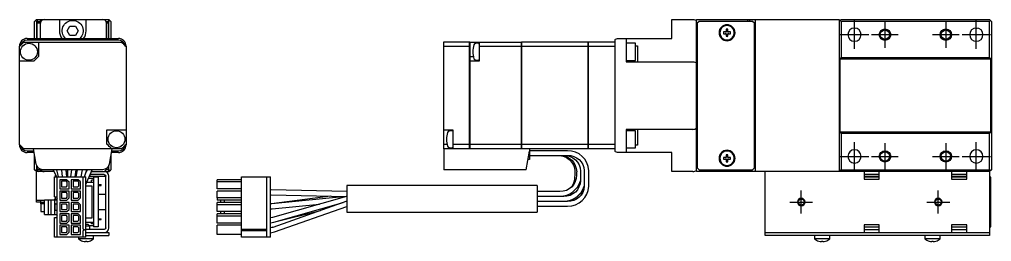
# Model space of a CAD drawing. Extents: x 0 to 517, y -8 to 216.
# Drawn here: x 261.6 to 517, y 78 to 136.3 of the extents above; entities that cross this region are included whole.
import ezdxf

# ---------------------------------------------------------------- set-up
doc = ezdxf.new("R2010")
doc.units = 0
doc.header["$LTSCALE"] = 0.5
doc.linetypes.add('CENTER', pattern=[50.8, 31.75, -6.35, 6.35, -6.35])
for name, color, linetype in [('MSM_CENTER', 1, 'CENTER'), ('MSM_CONTINUOUS', 7, 'CONTINUOUS'), ('MSM_NARROW', 5, 'CONTINUOUS')]:
    doc.layers.add(name, color=color, linetype=linetype)

msp = doc.modelspace()

# ---------------------------------------------------------------- linework, layer by layer
at = {"layer": 'MSM_CENTER'}
for p, q in [((481.02, 128.59), (481.02, 136.09)), ((489.02, 135.84), (489.02, 128.84)), ((505.02, 135.84), (505.02, 128.84)), ((513.02, 128.59), (513.02, 136.09)), ((477.27, 132.34), (484.77, 132.34)), ((485.52, 132.34), (492.52, 132.34)), ((501.52, 132.34), (508.52, 132.34)), ((509.27, 132.34), (516.77, 132.34)), ((481.02, 96.59), (481.02, 104.09)), ((489.02, 103.84), (489.02, 96.84)), ((505.02, 103.84), (505.02, 96.84)), ((513.02, 96.59), (513.02, 104.09)), ((477.27, 100.34), (484.77, 100.34)), ((485.52, 100.34), (492.52, 100.34)), ((501.52, 100.34), (508.52, 100.34)), ((509.27, 100.34), (516.77, 100.34)), ((467.02, 85.34), (467.02, 91.34)), ((503.02, 85.34), (503.02, 91.34)), ((464.02, 88.34), (470.02, 88.34)), ((500.02, 88.34), (506.02, 88.34))]:
    msp.add_line(p, q, dxfattribs=at)
at = {"layer": 'MSM_CONTINUOUS'}
for p, q in [((265.63, 135.84), (266.13, 136.34)), ((265.63, 131.34), (265.63, 135.84)), ((265.88, 136.09), (266.13, 135.84)), ((266.63, 136.34), (266.13, 135.84)), ((266.13, 136.34), (285.13, 136.34)), ((266.13, 135.84), (266.13, 131.34)), ((266.33, 131.34), (266.33, 135.84)), ((266.33, 135.84), (267.13, 135.84)), ((267.13, 135.34), (267.13, 136.34)), ((272.13, 136.34), (272.13, 133.34)), ((279.13, 133.34), (279.13, 136.34)), ((284.13, 136.14), (284.13, 136.34)), ((284.4, 135.84), (284.93, 135.84)), ((284.93, 135.84), (284.93, 131.34)), ((285.13, 131.34), (285.13, 136.34)), ((285.63, 135.84), (285.13, 136.34)), ((285.13, 135.84), (285.38, 136.09)), ((285.63, 135.84), (285.63, 131.34)), ((433.02, 131.34), (433.02, 136.34)), ((433.02, 136.34), (438.52, 136.34)), ((439.52, 136.34), (477.02, 136.34)), ((439.52, 96.34), (439.52, 136.34)), ((440.22, 135.84), (439.72, 135.34)), ((454.22, 135.84), (440.22, 135.84)), ((453.02, 135.84), (453.02, 136.34)), ((453.52, 135.84), (453.52, 136.34)), ((454.72, 135.34), (454.22, 135.84)), ((455.02, 96.34), (455.02, 136.34)), ((477.02, 136.34), (477.02, 96.34)), ((477.02, 135.84), (477.52, 136.34)), ((477.27, 136.09), (477.52, 135.84)), ((477.52, 136.34), (516.52, 136.34)), ((477.52, 135.84), (477.52, 126.34)), ((516.52, 135.84), (477.52, 135.84)), ((516.52, 136.34), (517.02, 135.84)), ((516.52, 135.84), (516.77, 136.09)), ((516.52, 126.34), (516.52, 135.84)), ((517.02, 135.84), (517.02, 96.84)), ((267.13, 135.34), (266.33, 135.34)), ((267.13, 131.34), (267.13, 135.34)), ((274.19, 133.34), (274.91, 134.59)), ((274.91, 132.09), (274.19, 133.34)), ((274.91, 134.59), (276.36, 134.59)), ((276.36, 134.59), (277.08, 133.34)), ((277.08, 133.34), (276.36, 132.09)), ((284.93, 135.34), (284.53, 135.34)), ((284.53, 131.34), (284.53, 135.34)), ((439.72, 135.34), (439.72, 97.34)), ((447.28, 133.08), (446.6, 133.08)), ((447.28, 133.76), (447.28, 133.08)), ((447.76, 133.08), (447.76, 133.76)), ((448.44, 133.08), (447.76, 133.08)), ((454.72, 97.34), (454.72, 135.34)), ((480.82, 134.08), (481.22, 134.08)), ((512.82, 134.08), (513.22, 134.08)), ((262.79, 130.34), (288.48, 130.34)), ((263.63, 131.34), (287.63, 131.34)), ((263.63, 130.96), (287.63, 130.96)), ((266.63, 130.34), (266.63, 126.59)), ((276.36, 132.09), (274.91, 132.09)), ((379.91, 130.34), (373.02, 130.34)), ((373.02, 130.34), (373.02, 102.34)), ((379.91, 102.34), (379.91, 130.34)), ((379.92, 130.33), (379.91, 130.33)), ((379.92, 130.34), (379.92, 102.34)), ((379.92, 130.34), (393.52, 130.34)), ((382.42, 130.34), (382.42, 125.34)), ((393.52, 102.34), (393.52, 130.34)), ((393.52, 130.33), (393.53, 130.33)), ((411.02, 130.34), (393.53, 130.34)), ((393.53, 130.34), (393.53, 102.34)), ((411.02, 102.34), (411.02, 130.34)), ((411.02, 130.33), (411.03, 130.33)), ((418.02, 130.34), (411.03, 130.34)), ((411.03, 130.34), (411.03, 102.34)), ((418.02, 130.96), (418.02, 101.72)), ((419.02, 131.34), (433.02, 131.34)), ((421.02, 131.34), (421.02, 125.24)), ((439.72, 130.84), (439.52, 130.84)), ((446.6, 132.6), (447.28, 132.6)), ((447.28, 132.6), (447.28, 131.92)), ((447.76, 131.92), (447.76, 132.6)), ((447.76, 132.6), (448.44, 132.6)), ((454.72, 130.84), (455.02, 130.84)), ((261.63, 103.34), (261.63, 129.34)), ((289.63, 129.34), (289.63, 103.34)), ((379.91, 129.19), (373.02, 129.19)), ((379.92, 129.18), (379.91, 129.18)), ((382.2, 130.07), (381.44, 130.01)), ((393.52, 129.19), (382.42, 129.19)), ((393.52, 129.18), (393.53, 129.18)), ((411.02, 129.19), (393.53, 129.19)), ((411.02, 129.18), (411.03, 129.18)), ((418.02, 129.19), (411.03, 129.19)), ((423.52, 130.09), (421.02, 130.09)), ((423.52, 125.59), (423.52, 130.09)), ((423.52, 129.42), (424.02, 129.42)), ((424.02, 129.42), (424.02, 125.24)), ((455.02, 130.09), (454.72, 130.09)), ((265.38, 125.34), (261.63, 125.34)), ((379.92, 126.59), (380.85, 126.59)), ((382.42, 125.34), (379.92, 125.34)), ((381.44, 125.68), (382.2, 125.61)), ((421.02, 125.59), (423.52, 125.59)), ((421.02, 125.24), (438.52, 125.24)), ((439.72, 126.34), (439.52, 126.34)), ((439.72, 125.34), (439.52, 125.34)), ((477.52, 126.34), (477.17, 125.99)), ((477.17, 125.99), (477.17, 106.69)), ((477.17, 125.99), (516.87, 125.99)), ((477.52, 126.34), (516.52, 126.34)), ((516.87, 125.99), (516.52, 126.34)), ((516.87, 106.69), (516.87, 125.99)), ((439.72, 123.84), (439.52, 123.84)), ((454.72, 124.59), (455.02, 124.59)), ((454.82, 121.34), (454.72, 121.34)), ((454.82, 111.34), (454.82, 121.34)), ((455.02, 121.14), (454.82, 121.34)), ((454.72, 111.34), (454.82, 111.34)), ((454.82, 111.34), (455.02, 111.54)), ((284.63, 103.59), (284.63, 107.34)), ((284.63, 107.34), (289.63, 107.34)), ((373.02, 107.34), (375.52, 107.34)), ((375.52, 107.34), (375.52, 102.34)), ((421.02, 107.44), (421.02, 101.34)), ((438.52, 107.44), (421.02, 107.44)), ((424.02, 107.44), (424.02, 103.26)), ((439.52, 108.84), (439.72, 108.84)), ((439.72, 107.34), (439.52, 107.34)), ((455.02, 108.09), (454.72, 108.09)), ((375.31, 107.07), (374.55, 107.01)), ((423.52, 107.09), (421.02, 107.09)), ((423.52, 102.59), (423.52, 107.09)), ((439.52, 106.34), (439.72, 106.34)), ((477.17, 106.69), (477.52, 106.34)), ((516.87, 106.69), (477.17, 106.69)), ((477.52, 106.34), (477.52, 96.84)), ((516.52, 106.34), (477.52, 106.34)), ((516.52, 106.34), (516.87, 106.69)), ((516.52, 96.84), (516.52, 106.34)), ((288.48, 102.34), (262.79, 102.34)), ((266.04, 98.33), (265.33, 102.34)), ((285.93, 102.34), (285.23, 98.33)), ((373.02, 103.59), (373.96, 103.59)), ((411.02, 102.34), (373.02, 102.34)), ((373.12, 102.34), (373.12, 96.84)), ((374.55, 102.68), (375.31, 102.61)), ((379.91, 103.5), (375.52, 103.5)), ((379.92, 103.5), (379.91, 103.5)), ((379.92, 102.35), (379.91, 102.35)), ((393.52, 103.5), (379.92, 103.5)), ((393.52, 103.5), (393.53, 103.5)), ((393.52, 102.35), (393.53, 102.35)), ((411.02, 103.5), (393.53, 103.5)), ((395.62, 102.34), (395.62, 99.54)), ((411.02, 103.5), (411.03, 103.5)), ((411.02, 102.35), (411.03, 102.35)), ((418.02, 103.5), (411.03, 103.5)), ((418.02, 102.34), (411.03, 102.34)), ((421.02, 102.59), (423.52, 102.59)), ((424.02, 103.26), (423.52, 103.26)), ((454.72, 102.59), (455.02, 102.59)), ((265.44, 101.72), (263.63, 101.72)), ((265.51, 101.34), (263.63, 101.34)), ((265.63, 96.84), (265.63, 100.64)), ((285.63, 100.64), (285.63, 96.84)), ((287.63, 101.34), (285.76, 101.34)), ((287.63, 101.72), (285.83, 101.72)), ((394.76, 96.84), (395.62, 101.74)), ((405.62, 101.79), (395.62, 101.79)), ((395.62, 100.59), (405.62, 100.59)), ((403.14, 100.59), (403.38, 100.59)), ((433.02, 101.34), (419.02, 101.34)), ((433.02, 96.34), (433.02, 101.34)), ((439.52, 101.84), (439.72, 101.84)), ((447.28, 100.08), (446.6, 100.08)), ((446.6, 99.6), (447.28, 99.6)), ((447.28, 100.76), (447.28, 100.08)), ((447.28, 99.6), (447.28, 98.92)), ((447.76, 100.08), (447.76, 100.76)), ((448.44, 100.08), (447.76, 100.08)), ((447.76, 98.92), (447.76, 99.6)), ((447.76, 99.6), (448.44, 99.6)), ((455.02, 101.84), (454.72, 101.84)), ((266.13, 98), (266.13, 96.84)), ((266.33, 96.84), (266.33, 97.62)), ((266.33, 97.34), (266.57, 97.34)), ((284.7, 97.34), (284.93, 97.34)), ((284.93, 97.62), (284.93, 96.84)), ((285.13, 96.34), (285.13, 98)), ((395.62, 99.54), (395.23, 99.54)), ((439.72, 97.34), (440.22, 96.84)), ((454.22, 96.84), (454.72, 97.34)), ((266.13, 96.34), (265.63, 96.84)), ((266.13, 96.84), (265.88, 96.59)), ((266.13, 96.84), (266.63, 96.34)), ((270.74, 96.34), (266.13, 96.34)), ((266.13, 88.34), (266.13, 96.34)), ((267.13, 96.84), (266.33, 96.84)), ((267.13, 96.34), (267.13, 96.98)), ((283.45, 96.84), (267.81, 96.84)), ((270.53, 96.84), (271.34, 94.94)), ((270.82, 89.75), (270.82, 94.94)), ((270.82, 94.94), (279.1, 94.94)), ((271.13, 94.94), (271.13, 95.42)), ((271.88, 94.94), (271.47, 96.84)), ((271.53, 79.09), (271.53, 94.94)), ((272.7, 96.84), (272.86, 94.94)), ((274.06, 94.94), (273.9, 96.84)), ((274.24, 96.34), (273.94, 96.34)), ((274.22, 96.84), (274.26, 94.94)), ((275.3, 96.84), (275.02, 94.94)), ((276.24, 94.94), (276.51, 96.84)), ((276.79, 96.34), (276.44, 96.34)), ((276.53, 94.94), (276.89, 96.84)), ((278.11, 96.84), (277.75, 94.94)), ((278.39, 81.17), (278.39, 94.94)), ((278.76, 94.94), (279.37, 96.84)), ((279.1, 92.99), (280.74, 96.84)), ((279.1, 79.09), (279.1, 94.94)), ((279.43, 96.82), (279.17, 96.21)), ((279.21, 96.34), (279.22, 96.34)), ((279.78, 94.59), (281.13, 94.59)), ((280.13, 95.42), (280.13, 95.04)), ((284.13, 95.04), (280.13, 95.04)), ((283.93, 95.54), (280.19, 95.54)), ((280.53, 96.34), (285.13, 96.34)), ((281.13, 94.84), (281.13, 81.84)), ((282.33, 94.84), (281.13, 94.84)), ((282.33, 94.84), (282.33, 81.84)), ((284.13, 96.34), (284.13, 96.54)), ((284.13, 95.04), (284.13, 95.49)), ((284.33, 81.54), (284.33, 95.14)), ((284.93, 96.84), (284.4, 96.84)), ((285.38, 96.59), (285.13, 96.84)), ((285.13, 96.34), (285.63, 96.84)), ((285.13, 81.54), (285.13, 95.14)), ((319.97, 94.94), (327.62, 94.94)), ((319.97, 79.09), (319.97, 94.94)), ((326.6, 79.09), (326.6, 94.94)), ((327.62, 79.09), (327.62, 94.94)), ((394.76, 96.84), (373.12, 96.84)), ((407.55, 95.83), (407.42, 94.44)), ((408.02, 96.28), (408.02, 95.4)), ((409.02, 96.43), (409.02, 93.95)), ((410.02, 96.59), (410.02, 92.49)), ((411.22, 92.49), (411.22, 96.59)), ((438.52, 96.34), (433.02, 96.34)), ((516.52, 96.34), (439.52, 96.34)), ((440.22, 96.84), (454.22, 96.84)), ((453.02, 96.34), (453.02, 96.84)), ((453.52, 96.34), (453.52, 96.84)), ((457.52, 79.54), (457.52, 96.34)), ((477.52, 96.34), (477.02, 96.84)), ((477.52, 96.84), (477.27, 96.59)), ((477.52, 96.84), (516.52, 96.84)), ((483.52, 96.34), (483.52, 94.34)), ((484.47, 95.54), (483.52, 95.54)), ((487.52, 95.04), (483.52, 95.04)), ((487.52, 94.84), (483.52, 94.84)), ((486.57, 95.54), (484.47, 95.54)), ((487.52, 95.54), (486.57, 95.54)), ((487.52, 94.34), (487.52, 96.34)), ((506.52, 96.34), (506.52, 94.34)), ((507.47, 95.54), (506.52, 95.54)), ((510.52, 95.04), (506.52, 95.04)), ((510.52, 94.84), (506.52, 94.84)), ((509.57, 95.54), (507.47, 95.54)), ((510.52, 95.54), (509.57, 95.54)), ((510.52, 94.34), (510.52, 96.34)), ((516.77, 96.59), (516.52, 96.84)), ((517.02, 96.84), (516.52, 96.34)), ((516.52, 96.34), (516.52, 79.54)), ((516.82, 94.84), (516.52, 94.84)), ((516.82, 81.84), (516.82, 94.84)), ((272.26, 94.22), (272.26, 91.82)), ((274.06, 94.22), (272.26, 94.22)), ((273.96, 93.81), (272.71, 93.81)), ((272.71, 93.81), (272.71, 92.34)), ((272.71, 92.34), (273.96, 92.34)), ((274.21, 93.56), (273.96, 93.81)), ((273.96, 92.34), (274.21, 92.59)), ((274.06, 94.22), (274.66, 93.62)), ((274.21, 92.59), (274.21, 93.56)), ((274.66, 91.82), (274.66, 93.62)), ((275.26, 94.22), (275.26, 91.82)), ((277.06, 94.22), (275.26, 94.22)), ((276.96, 93.81), (275.71, 93.81)), ((275.71, 93.81), (275.71, 92.34)), ((275.71, 92.34), (276.96, 92.34)), ((277.21, 93.56), (276.96, 93.81)), ((276.96, 92.34), (277.21, 92.59)), ((277.66, 93.62), (277.06, 94.22)), ((277.21, 92.59), (277.21, 93.56)), ((277.66, 91.82), (277.66, 93.62)), ((279.1, 92.59), (280.63, 92.59)), ((279.36, 93.59), (281.13, 93.59)), ((281.13, 94.05), (280.58, 94.05)), ((280.58, 93.59), (280.58, 94.05)), ((280.63, 92.59), (280.63, 84.09)), ((282.33, 92.97), (283.13, 92.97)), ((282.33, 92.72), (283.13, 92.72)), ((283.13, 92.72), (283.13, 92.97)), ((313.62, 93.62), (313.62, 94.22)), ((319.97, 94.22), (313.62, 94.22)), ((319.97, 93.62), (313.62, 93.62)), ((313.62, 91.82), (313.62, 93.62)), ((347.62, 92.69), (347.62, 85.69)), ((397.62, 92.69), (347.62, 92.69)), ((397.62, 92.69), (397.62, 85.69)), ((410.01, 92.5), (410.02, 92.53)), ((483.52, 94.34), (487.52, 94.34)), ((506.52, 94.34), (510.52, 94.34)), ((270.82, 89.75), (271.53, 89.75)), ((271.13, 88.95), (271.13, 89.75)), ((272.26, 91.82), (274.66, 91.82)), ((272.26, 91.22), (272.26, 88.82)), ((274.66, 91.22), (272.26, 91.22)), ((273.96, 90.81), (272.71, 90.81)), ((272.71, 90.81), (272.71, 89.34)), ((274.21, 90.56), (273.96, 90.81)), ((273.96, 89.34), (274.21, 89.59)), ((274.06, 88.82), (274.66, 89.42)), ((274.21, 89.59), (274.21, 90.56)), ((274.66, 89.42), (274.66, 91.22)), ((275.26, 91.82), (277.66, 91.82)), ((275.26, 91.22), (275.26, 88.82)), ((277.66, 91.22), (275.26, 91.22)), ((276.96, 90.81), (275.71, 90.81)), ((275.71, 90.81), (275.71, 89.34)), ((277.21, 90.56), (276.96, 90.81)), ((276.96, 89.34), (277.21, 89.59)), ((277.66, 89.42), (277.06, 88.82)), ((277.21, 89.59), (277.21, 90.56)), ((277.66, 89.42), (277.66, 91.22)), ((284.33, 90.34), (282.33, 90.34)), ((319.97, 91.82), (313.62, 91.82)), ((313.62, 89.42), (313.62, 91.22)), ((319.97, 91.22), (313.62, 91.22)), ((319.97, 89.42), (313.62, 89.42)), ((313.62, 89.42), (313.62, 88.82)), ((327.73, 91.54), (327.62, 91.54)), ((327.62, 90.24), (327.7, 90.24)), ((327.62, 90.24), (327.77, 90.24)), ((327.7, 90.24), (347.62, 89.84)), ((347.62, 91.14), (327.73, 91.54)), ((343.32, 89.93), (327.86, 87.88)), ((347.5, 89.83), (327.9, 87.87)), ((347.54, 89.84), (328.11, 84.31)), ((403.62, 91.09), (397.62, 91.09)), ((397.62, 89.89), (404.62, 89.89)), ((404.62, 89.79), (397.62, 89.79)), ((405.33, 89.94), (404.12, 89.79)), ((404.62, 89.89), (405.33, 89.95)), ((405.33, 89.95), (405.36, 89.95)), ((405.36, 89.95), (405.33, 89.94)), ((266.13, 88.84), (268.25, 88.84)), ((267.13, 88.34), (266.13, 88.34)), ((267.13, 88.84), (267.13, 87.84)), ((267.13, 88.34), (268.25, 88.34)), ((268.25, 87.84), (267.13, 87.84)), ((267.23, 87.84), (267.23, 85.84)), ((268.25, 85.09), (268.25, 88.95)), ((268.25, 88.95), (271.28, 88.95)), ((269.27, 85.09), (269.27, 88.95)), ((269.97, 85.09), (269.97, 88.95)), ((271.13, 89.34), (270.74, 88.95)), ((270.97, 85.09), (270.97, 88.95)), ((270.97, 87.85), (271.53, 87.85)), ((271.13, 87.84), (270.97, 87.84)), ((271.03, 86.2), (271.03, 87.84)), ((271.13, 87.84), (271.13, 87.85)), ((272.26, 88.82), (274.06, 88.82)), ((272.26, 88.22), (272.26, 85.82)), ((274.66, 88.22), (272.26, 88.22)), ((272.71, 89.34), (273.96, 89.34)), ((273.96, 87.81), (272.71, 87.81)), ((272.71, 87.81), (272.71, 86.34)), ((274.21, 87.56), (273.96, 87.81)), ((274.21, 86.59), (274.21, 87.56)), ((274.66, 86.42), (274.66, 88.22)), ((275.26, 88.82), (277.06, 88.82)), ((275.26, 88.22), (275.26, 85.82)), ((277.06, 88.22), (275.26, 88.22)), ((275.71, 89.34), (276.96, 89.34)), ((276.96, 87.81), (275.71, 87.81)), ((275.71, 87.81), (275.71, 86.34)), ((277.21, 87.56), (276.96, 87.81)), ((277.66, 87.62), (277.06, 88.22)), ((277.21, 86.59), (277.21, 87.56)), ((277.66, 85.82), (277.66, 87.62)), ((319.97, 88.82), (313.62, 88.82)), ((319.97, 88.22), (313.62, 88.22)), ((313.62, 87.62), (313.62, 88.22)), ((319.97, 87.62), (313.62, 87.62)), ((313.62, 85.82), (313.62, 87.62)), ((314.51, 88.22), (314.51, 88.82)), ((315.51, 88.22), (315.51, 88.82)), ((327.9, 87.87), (327.62, 87.85)), ((328.03, 86.58), (340.44, 87.82)), ((347.62, 88.58), (328.22, 81.69)), ((328.47, 83.06), (346.68, 88.25)), ((328.65, 80.47), (347.62, 87.2)), ((397.62, 88.59), (404.62, 88.59)), ((405.62, 88.49), (397.62, 88.49)), ((397.62, 87.29), (405.62, 87.29)), ((267.23, 85.84), (268.25, 85.84)), ((268.25, 85.09), (271.28, 85.09)), ((270.82, 79.09), (270.82, 84.29)), ((270.82, 84.29), (271.53, 84.29)), ((270.97, 86.2), (271.53, 86.2)), ((272.26, 85.82), (274.06, 85.82)), ((272.26, 85.22), (272.26, 82.82)), ((274.66, 85.22), (272.26, 85.22)), ((272.71, 86.34), (273.96, 86.34)), ((273.96, 84.81), (272.71, 84.81)), ((272.71, 84.81), (272.71, 83.34)), ((273.96, 86.34), (274.21, 86.59)), ((274.21, 84.56), (273.96, 84.81)), ((274.06, 85.82), (274.66, 86.42)), ((274.21, 83.59), (274.21, 84.56)), ((274.66, 83.42), (274.66, 85.22)), ((275.26, 85.82), (277.66, 85.82)), ((275.26, 85.22), (275.26, 82.82)), ((277.06, 85.22), (275.26, 85.22)), ((275.71, 86.34), (276.96, 86.34)), ((276.96, 84.81), (275.71, 84.81)), ((275.71, 84.81), (275.71, 83.34)), ((276.96, 86.34), (277.21, 86.59)), ((277.21, 84.56), (276.96, 84.81)), ((277.66, 84.62), (277.06, 85.22)), ((277.21, 83.59), (277.21, 84.56)), ((277.66, 82.82), (277.66, 84.62)), ((282.33, 86.34), (284.33, 86.34)), ((319.97, 85.82), (313.62, 85.82)), ((319.97, 85.22), (313.62, 85.22)), ((313.62, 84.62), (313.62, 85.22)), ((319.97, 84.62), (313.62, 84.62)), ((313.62, 82.82), (313.62, 84.62)), ((314.51, 85.22), (314.51, 85.82)), ((315.51, 85.22), (315.51, 85.82)), ((327.62, 86.55), (328.03, 86.58)), ((328.11, 84.31), (327.62, 84.2)), ((328.38, 83.01), (340.69, 86.12)), ((347.62, 85.69), (397.62, 85.69)), ((272.26, 82.82), (274.06, 82.82)), ((272.26, 82.22), (272.26, 79.82)), ((274.66, 82.22), (272.26, 82.22)), ((272.71, 83.34), (273.96, 83.34)), ((273.96, 81.81), (272.71, 81.81)), ((272.71, 81.81), (272.71, 80.34)), ((273.96, 83.34), (274.21, 83.59)), ((274.21, 81.56), (273.96, 81.81)), ((274.06, 82.82), (274.66, 83.42)), ((274.66, 80.42), (274.66, 82.22)), ((275.26, 82.82), (277.66, 82.82)), ((275.26, 82.22), (275.26, 79.82)), ((277.66, 82.22), (275.26, 82.22)), ((275.71, 83.34), (276.96, 83.34)), ((276.96, 81.81), (275.71, 81.81)), ((275.71, 81.81), (275.71, 80.34)), ((276.96, 83.34), (277.21, 83.59)), ((277.21, 81.56), (276.96, 81.81)), ((277.66, 79.82), (277.66, 82.22)), ((280.63, 84.09), (279.1, 84.09)), ((279.1, 83.09), (281.13, 83.09)), ((279.1, 82.54), (279.63, 82.54)), ((280.13, 82.04), (279.1, 82.04)), ((280.13, 82.04), (279.63, 82.54)), ((281.13, 82.09), (280.08, 82.09)), ((280.13, 81.14), (280.13, 82.04)), ((280.58, 82.64), (280.58, 83.09)), ((281.13, 82.64), (280.58, 82.64)), ((282.33, 81.84), (281.13, 81.84)), ((282.33, 83.97), (283.13, 83.97)), ((282.33, 83.72), (283.13, 83.72)), ((283.13, 83.72), (283.13, 83.97)), ((319.97, 82.82), (313.62, 82.82)), ((313.62, 79.82), (313.62, 82.22)), ((319.97, 82.22), (313.62, 82.22)), ((327.62, 82.89), (328.47, 83.06)), ((327.62, 82.88), (328.38, 83.01)), ((483.52, 82.34), (483.52, 80.34)), ((487.52, 82.34), (483.52, 82.34)), ((483.52, 81.84), (487.52, 81.84)), ((487.52, 80.34), (487.52, 82.34)), ((510.52, 82.34), (506.52, 82.34)), ((506.52, 82.34), (506.52, 80.34)), ((506.52, 81.84), (510.52, 81.84)), ((510.52, 80.34), (510.52, 82.34)), ((516.52, 81.84), (516.82, 81.84)), ((272.26, 79.82), (274.06, 79.82)), ((272.71, 80.34), (273.96, 80.34)), ((273.96, 80.34), (274.21, 80.59)), ((274.06, 79.82), (274.66, 80.42)), ((274.21, 80.59), (274.21, 81.56)), ((275.26, 79.82), (277.66, 79.82)), ((275.71, 80.34), (276.96, 80.34)), ((276.96, 80.34), (277.21, 80.59)), ((277.21, 80.59), (277.21, 81.56)), ((278.39, 81.17), (278.49, 81.17)), ((278.49, 80.87), (278.39, 80.87)), ((278.39, 79.09), (278.39, 80.87)), ((283.93, 81.14), (279.1, 81.14)), ((279.1, 80.34), (285.13, 80.34)), ((279.1, 79.54), (285.13, 79.54)), ((281.13, 78.64), (281.13, 79.54)), ((285.13, 80.34), (285.13, 79.54)), ((319.97, 79.82), (313.62, 79.82)), ((319.97, 81.17), (326.6, 81.17)), ((319.97, 80.87), (326.6, 80.87)), ((328.23, 81.7), (327.62, 81.53)), ((328.22, 81.69), (327.62, 81.53)), ((327.62, 80.21), (328.65, 80.47)), ((457.52, 80.34), (516.52, 80.34)), ((516.52, 79.54), (457.52, 79.54)), ((470.52, 79.54), (470.52, 78.64)), ((474.52, 78.64), (474.52, 79.54)), ((483.52, 81.14), (487.52, 81.14)), ((499.52, 79.54), (499.52, 78.64)), ((503.52, 78.64), (503.52, 79.54)), ((506.52, 81.14), (510.52, 81.14)), ((279.1, 79.09), (270.82, 79.09)), ((277.13, 79.09), (277.13, 78.64)), ((281.13, 78.64), (277.13, 78.64)), ((278.25, 78.07), (278.25, 78.07)), ((278.95, 78.07), (279.31, 78.07)), ((278.95, 77.95), (278.95, 78.07)), ((279.31, 78.07), (279.31, 77.95)), ((280.02, 78.07), (280.02, 78.07)), ((327.62, 79.09), (319.97, 79.09)), ((474.52, 78.64), (470.52, 78.64)), ((471.63, 78.07), (471.63, 78.07)), ((472.34, 78.07), (472.7, 78.07)), ((472.34, 77.95), (472.34, 78.07)), ((472.7, 78.07), (472.7, 77.95)), ((473.41, 78.07), (473.41, 78.07)), ((503.52, 78.64), (499.52, 78.64)), ((500.63, 78.07), (500.63, 78.07)), ((501.34, 78.07), (501.7, 78.07)), ((501.34, 77.95), (501.34, 78.07)), ((501.7, 78.07), (501.7, 77.95)), ((502.41, 78.07), (502.41, 78.07))]:
    msp.add_line(p, q, dxfattribs=at)
at = {"layer": 'MSM_CONTINUOUS', "extrusion": (0, 0, -1)}
for centre, radius in [((-447.52, 132.84), 2.1), ((-447.52, 132.84), 1.9), ((-481.02, 132.34), 1.75), ((-513.02, 132.34), 1.75), ((-447.52, 99.84), 2.1), ((-447.52, 99.84), 1.9), ((-481.02, 100.34), 1.75), ((-513.02, 100.34), 1.75)]:
    msp.add_circle(centre, radius, dxfattribs=at)
at = {"layer": 'MSM_CONTINUOUS'}
for centre, radius in [((489.02, 132.34), 1.23), ((505.02, 132.34), 1.23), ((264.13, 127.84), 2.23), ((287.13, 104.84), 2.23), ((489.02, 100.34), 1.23), ((505.02, 100.34), 1.23), ((467.02, 88.34), 0.783), ((503.02, 88.34), 0.783)]:
    msp.add_circle(centre, radius, dxfattribs=at)
for centre, radius, start, end in [((268.13, 135.34), 1, 90, 180), ((283.53, 135.34), 1, 0, 90), ((275.63, 133.34), 3.5, 180, 214.8499), ((275.63, 133.34), 3.5, 325.1501, 0), ((447.52, 132.84), 0.95, 165.3667, 194.6333), ((447.52, 132.84), 0.365, 138.8496, 221.1504), ((447.52, 132.84), 0.95, 75.3667, 104.6333), ((447.52, 132.84), 0.365, 48.8496, 131.1504), ((447.52, 132.84), 0.365, 318.8496, 41.1504), ((447.52, 132.84), 0.95, 345.3667, 14.6333), ((263.63, 129.34), 2, 90, 180), ((287.63, 129.34), 2, 0, 90), ((447.52, 132.84), 0.365, 228.8496, 311.1504), ((447.52, 132.84), 0.95, 255.3667, 284.6333), ((386.72, 127.84), 6, 162.3708, 197.6292), ((381.48, 129.51), 0.5, 95, 162.3708), ((382.22, 129.87), 0.2, 360, 95), ((381.48, 126.18), 0.5, 197.6292, 265), ((382.22, 125.81), 0.2, 265, 0), ((438.52, 108.94), 1.5, 270, 311.8103), ((379.83, 104.84), 6, 162.3708, 197.6292), ((374.59, 106.51), 0.5, 95, 162.3708), ((375.33, 106.87), 0.2, 18.1949, 95), ((263.63, 103.34), 2, 180, 270), ((287.63, 103.34), 2, 270, 0), ((374.59, 103.18), 0.5, 197.6292, 265), ((375.33, 102.81), 0.2, 265, 341.8051), ((405.81, 96.38), 5.41, 2.1863, 92.0343), ((447.52, 99.84), 0.95, 165.3667, 194.6333), ((447.52, 99.84), 0.365, 138.8496, 221.1504), ((447.52, 99.84), 0.95, 75.3667, 104.6333), ((447.52, 99.84), 0.365, 48.8496, 131.1504), ((447.52, 99.84), 0.365, 318.8496, 41.1504), ((447.52, 99.84), 0.95, 345.3667, 14.6333), ((283.53, 97.34), 1, 270, 351.4849), ((447.52, 99.84), 0.365, 228.8496, 311.1504), ((447.52, 99.84), 0.95, 255.3667, 284.6333), ((268.13, 97.34), 1, 203.447, 270), ((283.93, 95.14), 1.2, 0, 90), ((438.52, 97.84), 1.5, 270, 311.8103), ((403.65, 95.48), 5.59, 269.7079, 344.0346), ((404.7, 94.16), 5.57, 269.2277, 342.6191), ((405.82, 92.7), 5.41, 267.9067, 357.8727), ((283.93, 81.54), 1.2, 270, 0), ((279.13, 81.14), 3.2, 231.3178, 253.8775), ((279.13, 81.14), 3.19, 253.8933, 266.7703), ((279.13, 81.14), 3.19, 273.2297, 286.1067), ((279.13, 81.14), 3.2, 286.1225, 308.6822), ((472.52, 81.14), 3.2, 231.3178, 253.8775), ((472.52, 81.14), 3.19, 253.8933, 266.7703), ((472.52, 81.14), 3.19, 273.2297, 286.1067), ((472.52, 81.14), 3.2, 286.1225, 308.6822), ((501.52, 81.14), 3.2, 231.3178, 253.8775), ((501.52, 81.14), 3.19, 253.8933, 266.7703), ((501.52, 81.14), 3.19, 273.2297, 286.1067), ((501.52, 81.14), 3.2, 286.1225, 308.6822)]:
    msp.add_arc(centre, radius, start, end, dxfattribs=at)
at = {"layer": 'MSM_CONTINUOUS', "extrusion": (0, 0, -1)}
for centre, radius, start, end in [((-275.63, 133.34), 2.75, 313.3418, 226.6582), ((-438.52, 134.84), 1.5, 90, 131.8103), ((-275.63, 116.34), 19, 42.5374, 47.4636), ((-263.63, 129.34), 1.62, 9.7266, 90), ((-287.63, 129.34), 1.62, 90, 170.2833), ((-275.63, 116.34), 19, 132.5364, 137.4636), ((-419.02, 129.84), 1.5, 48.1897, 90), ((-252.59, 139.39), 19, 222.3336, 227.6664), ((-438.52, 123.74), 1.5, 90, 131.8103), ((-275.63, 116.34), 19, 312.5374, 317.4626), ((-263.63, 103.34), 1.62, 270, 350.2637), ((-298.68, 116.39), 19, 312.3336, 317.6664), ((-287.63, 103.34), 1.62, 189.7264, 270), ((-275.63, 116.34), 19, 222.5364, 227.4626), ((-403.17, 96.2), 4.39, 89.8692, 184.9179), ((-403.67, 96.24), 4.36, 89.4143, 179.4108), ((-404.74, 96.31), 4.29, 88.4433, 178.358), ((-405.81, 96.38), 4.22, 87.4296, 177.1458), ((-419.02, 102.84), 1.5, 270, 311.8103), ((-267.81, 98.64), 1.8, 270, 350), ((-283.45, 98.64), 1.8, 190, 270), ((-275.63, 99.34), 2.75, 245.38, 251.7789), ((-283.93, 95.14), 0.4, 90, 180), ((-403.66, 95.45), 4.36, 180.6063, 270.5686), ((-404.73, 94.08), 4.29, 181.6879, 271.5108), ((-405.8, 92.71), 4.22, 182.931, 272.4936), ((-403.07, 94.83), 4.37, 185.0458, 217.0419), ((-404.73, 93.94), 5.45, 203.9954, 268.8909), ((-271.28, 89.2), 0.25, 180, 270), ((-271.28, 84.84), 0.25, 90, 180), ((-278.49, 81.02), 0.15, 90, 270), ((-283.93, 81.54), 0.4, 180, 270)]:
    msp.add_arc(centre, radius, start, end, dxfattribs=at)
at = {"layer": 'MSM_NARROW'}
for centre in [(489.02, 132.34), (505.02, 132.34), (489.02, 100.34), (505.02, 100.34)]:
    msp.add_circle(centre, 1.5, dxfattribs=at)
at = {"layer": 'MSM_NARROW', "extrusion": (0, 0, -1)}
for centre in [(-467.02, 88.34), (-503.02, 88.34)]:
    msp.add_circle(centre, 1, dxfattribs=at)

doc.saveas('drawing.dxf')
